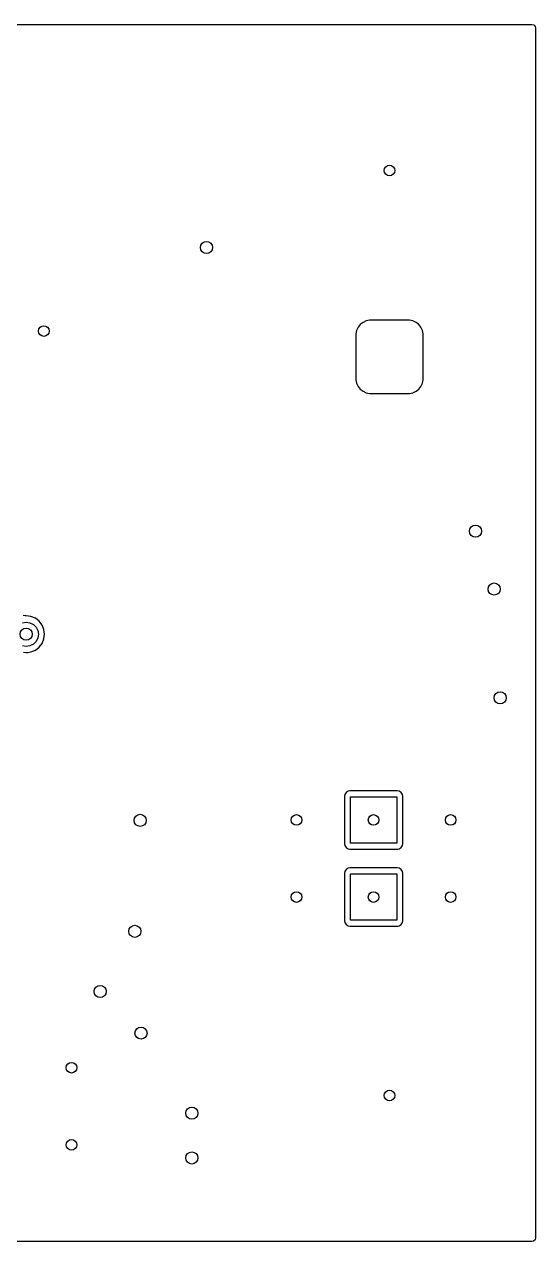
# Model space of a CAD drawing. Extents: x 0.1 to 2.08, y 0.21 to 1.79.
# Drawn here: x 1.418 to 2.081, y 0.21 to 1.79 of the extents above; entities that cross this region are included whole.
import ezdxf

# ---------------------------------------------------------------- set-up
doc = ezdxf.new("R2010")
doc.units = 0
doc.header["$MEASUREMENT"] = 0
doc.layers.add('BLACK', color=7, linetype='CONTINUOUS')

msp = doc.modelspace()

# ---------------------------------------------------------------- linework, layer by layer
at = {"layer": 'BLACK', "linetype": 'CONTINUOUS'}
for p, q in [((0.106634, 1.78959), (2.07604, 1.78959)), ((2.07604, 1.78959), (2.07868, 1.78881)), ((2.07868, 1.78881), (2.08048, 1.78673)), ((2.08048, 1.78673), (2.08093, 1.7847)), ((2.08093, 1.7847), (2.08093, 0.215295)), ((1.86545, 1.40593), (1.86104, 1.40492)), ((1.86772, 1.40593), (1.86545, 1.40593)), ((1.86545, 1.40593), (1.86545, 1.40593)), ((1.86785, 1.40593), (1.86772, 1.40593)), ((1.91504, 1.40593), (1.86785, 1.40593)), ((1.91723, 1.40593), (1.91504, 1.40593)), ((1.92164, 1.40492), (1.91723, 1.40593)), ((1.91723, 1.40593), (1.91723, 1.40593)), ((1.84863, 1.39251), (1.84762, 1.38809)), ((1.85059, 1.39659), (1.84863, 1.39251)), ((1.85341, 1.40013), (1.85059, 1.39659)), ((1.85059, 1.39659), (1.85059, 1.39659)), ((1.85696, 1.40295), (1.85341, 1.40013)), ((1.86104, 1.40492), (1.85696, 1.40295)), ((1.85696, 1.40295), (1.85696, 1.40295)), ((1.92572, 1.40295), (1.92164, 1.40492)), ((1.92164, 1.40492), (1.92164, 1.40492)), ((1.92926, 1.40013), (1.92572, 1.40295)), ((1.92572, 1.40295), (1.92572, 1.40295)), ((1.93209, 1.39659), (1.92926, 1.40013)), ((1.93405, 1.39251), (1.93209, 1.39659)), ((1.93506, 1.38809), (1.93405, 1.39251)), ((1.84762, 1.38809), (1.84762, 1.32844)), ((1.93506, 1.38591), (1.93506, 1.38809)), ((1.93506, 1.33084), (1.93506, 1.38591)), ((1.84762, 1.32844), (1.84863, 1.32403)), ((1.93405, 1.32403), (1.93506, 1.32844)), ((1.93506, 1.33071), (1.93506, 1.33084)), ((1.93506, 1.33084), (1.93506, 1.33084)), ((1.93506, 1.32844), (1.93506, 1.33071)), ((1.84863, 1.32403), (1.85059, 1.31995)), ((1.85059, 1.31995), (1.85059, 1.31995)), ((1.85059, 1.31995), (1.85341, 1.31641)), ((1.85341, 1.31641), (1.85696, 1.31358)), ((1.85696, 1.31358), (1.85696, 1.31358)), ((1.85696, 1.31358), (1.85696, 1.31358)), ((1.85696, 1.31358), (1.86104, 1.31162)), ((1.86104, 1.31162), (1.86104, 1.31162)), ((1.86104, 1.31162), (1.86104, 1.31162)), ((1.86104, 1.31162), (1.86545, 1.31061)), ((1.91723, 1.31061), (1.92164, 1.31162)), ((1.92164, 1.31162), (1.92572, 1.31358)), ((1.92572, 1.31358), (1.92926, 1.31641)), ((1.92926, 1.31641), (1.93209, 1.31995)), ((1.93209, 1.31995), (1.93405, 1.32403)), ((1.86545, 1.31061), (1.91723, 1.31061)), ((1.41521, 1.0134), (1.42008, 1.01417)), ((1.41864, 1.02208), (1.41592, 1.02251)), ((1.42008, 1.02227), (1.41864, 1.02208)), ((1.42625, 1.02146), (1.42008, 1.02227)), ((1.42008, 1.02227), (1.42008, 1.02227)), ((1.42008, 1.01417), (1.42495, 1.0134)), ((1.42495, 1.0134), (1.42934, 1.01117)), ((1.432, 1.01908), (1.42625, 1.02146)), ((1.42625, 1.02146), (1.42625, 1.02146)), ((1.42934, 1.01117), (1.43282, 1.00768)), ((1.43694, 1.01529), (1.432, 1.01908)), ((1.44073, 1.01035), (1.43694, 1.01529)), ((1.43282, 1.00768), (1.43506, 1.00329)), ((1.43506, 1.00329), (1.43583, 0.998425)), ((1.43583, 0.998425), (1.43506, 0.993559)), ((1.44311, 1.0046), (1.44073, 1.01035)), ((1.44392, 0.998494), (1.44311, 1.0046)), ((1.44311, 1.0046), (1.44311, 1.0046)), ((1.44311, 0.992253), (1.44392, 0.998425)), ((1.44392, 0.998425), (1.44392, 0.998494)), ((1.42008, 0.982677), (1.41521, 0.983448)), ((1.42495, 0.983448), (1.42008, 0.982677)), ((1.42934, 0.985685), (1.42495, 0.983448)), ((1.43282, 0.989169), (1.42934, 0.985685)), ((1.432, 0.977774), (1.43694, 0.981564)), ((1.43506, 0.993559), (1.43282, 0.989169)), ((1.43694, 0.981564), (1.44073, 0.986502)), ((1.44073, 0.986502), (1.44311, 0.992253)), ((1.41663, 0.975033), (1.42008, 0.974579)), ((1.42008, 0.974579), (1.42214, 0.97485)), ((1.42008, 0.974579), (1.42008, 0.974579)), ((1.42008, 0.974579), (1.42008, 0.974579)), ((1.42214, 0.97485), (1.42625, 0.975392)), ((1.42625, 0.975392), (1.432, 0.977774)), ((1.83323, 0.79056), (1.83278, 0.788258)), ((1.83498, 0.793171), (1.83323, 0.79056)), ((1.83323, 0.79056), (1.83323, 0.79056)), ((1.83759, 0.794916), (1.83498, 0.793171)), ((1.83989, 0.795374), (1.83759, 0.794916)), ((1.83759, 0.794916), (1.83759, 0.794916)), ((1.90145, 0.795374), (1.83989, 0.795374)), ((1.83989, 0.795374), (1.83989, 0.795374)), ((1.90375, 0.794916), (1.90145, 0.795374)), ((1.90145, 0.795374), (1.90145, 0.795374)), ((1.90636, 0.793171), (1.90375, 0.794916)), ((1.90375, 0.794916), (1.90375, 0.794916)), ((1.9081, 0.79056), (1.90636, 0.793171)), ((1.90811, 0.79056), (1.9081, 0.79056)), ((1.90856, 0.788258), (1.90811, 0.79056)), ((1.83278, 0.788258), (1.83278, 0.726703)), ((1.84067, 0.72748), (1.84067, 0.78748)), ((1.84067, 0.78748), (1.90067, 0.78748)), ((1.90067, 0.78748), (1.90067, 0.72748)), ((1.90856, 0.726703), (1.90856, 0.788258)), ((1.90856, 0.788258), (1.90856, 0.788258)), ((1.83278, 0.726703), (1.83323, 0.7244)), ((1.90067, 0.72748), (1.84067, 0.72748)), ((1.90811, 0.7244), (1.90856, 0.726703)), ((1.90856, 0.726703), (1.90856, 0.726703)), ((1.83323, 0.7244), (1.83323, 0.7244)), ((1.83323, 0.7244), (1.83498, 0.721789)), ((1.83498, 0.721789), (1.83759, 0.720045)), ((1.83759, 0.720045), (1.83759, 0.720045)), ((1.83759, 0.720045), (1.83989, 0.719587)), ((1.83989, 0.719587), (1.83989, 0.719587)), ((1.83989, 0.719587), (1.83989, 0.719587)), ((1.83989, 0.719587), (1.90145, 0.719587)), ((1.90145, 0.719587), (1.90203, 0.719703)), ((1.90145, 0.719587), (1.90145, 0.719587)), ((1.90203, 0.719703), (1.90375, 0.720045)), ((1.90375, 0.720045), (1.90636, 0.721789)), ((1.90375, 0.720045), (1.90375, 0.720045)), ((1.90375, 0.720045), (1.90375, 0.720045)), ((1.90636, 0.721789), (1.9081, 0.7244)), ((1.9081, 0.7244), (1.9081, 0.7244)), ((1.9081, 0.7244), (1.90811, 0.7244)), ((1.83759, 0.694916), (1.83498, 0.693171)), ((1.83989, 0.695374), (1.83759, 0.694916)), ((1.83759, 0.694916), (1.83759, 0.694916)), ((1.90145, 0.695374), (1.83989, 0.695374)), ((1.83989, 0.695374), (1.83989, 0.695374)), ((1.90375, 0.694916), (1.90145, 0.695374)), ((1.90145, 0.695374), (1.90145, 0.695374)), ((1.90636, 0.693171), (1.90375, 0.694916)), ((1.90375, 0.694916), (1.90375, 0.694916)), ((1.83323, 0.69056), (1.83278, 0.688258)), ((1.83278, 0.688258), (1.83278, 0.626703)), ((1.83498, 0.693171), (1.83323, 0.69056)), ((1.83323, 0.69056), (1.83323, 0.69056)), ((1.84067, 0.62748), (1.84067, 0.68748)), ((1.84067, 0.68748), (1.90067, 0.68748)), ((1.90067, 0.68748), (1.90067, 0.62748)), ((1.9081, 0.69056), (1.90636, 0.693171)), ((1.90811, 0.69056), (1.9081, 0.69056)), ((1.90856, 0.688258), (1.90811, 0.69056)), ((1.90856, 0.626703), (1.90856, 0.688258)), ((1.90856, 0.688258), (1.90856, 0.688258)), ((1.90856, 0.688258), (1.90856, 0.688258)), ((1.83278, 0.626703), (1.83323, 0.6244)), ((1.83323, 0.6244), (1.83323, 0.6244)), ((1.83323, 0.6244), (1.83498, 0.621789)), ((1.83498, 0.621789), (1.83759, 0.620045)), ((1.83759, 0.620045), (1.83759, 0.620045)), ((1.83759, 0.620045), (1.83989, 0.619587)), ((1.83989, 0.619587), (1.83989, 0.619587)), ((1.83989, 0.619587), (1.83989, 0.619587)), ((1.83989, 0.619587), (1.90145, 0.619587)), ((1.90067, 0.62748), (1.84067, 0.62748)), ((1.90145, 0.619587), (1.90203, 0.619703)), ((1.90145, 0.619587), (1.90145, 0.619587)), ((1.90203, 0.619703), (1.90375, 0.620045)), ((1.90375, 0.620045), (1.90636, 0.621789)), ((1.90375, 0.620045), (1.90375, 0.620045)), ((1.90375, 0.620045), (1.90375, 0.620045)), ((1.90636, 0.621789), (1.9081, 0.6244)), ((1.9081, 0.6244), (1.9081, 0.6244)), ((1.9081, 0.6244), (1.90811, 0.6244)), ((1.90811, 0.6244), (1.90852, 0.626506)), ((1.90852, 0.626506), (1.90856, 0.626703)), ((2.07604, 0.210413), (0.106634, 0.210413)), ((2.07807, 0.210855), (2.07604, 0.210413)), ((2.08015, 0.212656), (2.07807, 0.210855)), ((2.08093, 0.215295), (2.08015, 0.212656))]:
    msp.add_line(p, q, dxfattribs=at)
at = {"layer": 'BLACK'}
for centre, radius in [((1.89134, 1.6), 0.00689), ((1.654, 1.5), 0.007874), ((1.44291, 1.39173), 0.00689), ((2.003, 1.132), 0.007874), ((2.027, 1.057), 0.007874), ((1.42008, 0.998425), 0.007874), ((2.035, 0.916), 0.007874), ((1.56791, 0.75689), 0.007874), ((1.77067, 0.75748), 0.00689), ((1.87067, 0.75748), 0.00689), ((1.97067, 0.75748), 0.00689), ((1.77067, 0.65748), 0.00689), ((1.87067, 0.65748), 0.00689), ((1.97067, 0.65748), 0.00689), ((1.561, 0.613), 0.007874), ((1.516, 0.535), 0.007874), ((1.569, 0.481), 0.007874), ((1.47874, 0.436073), 0.00689), ((1.89134, 0.4), 0.00689), ((1.635, 0.377), 0.007874), ((1.47874, 0.336073), 0.00689), ((1.635, 0.319), 0.007874)]:
    msp.add_circle(centre, radius, dxfattribs=at)

doc.saveas('drawing.dxf')
